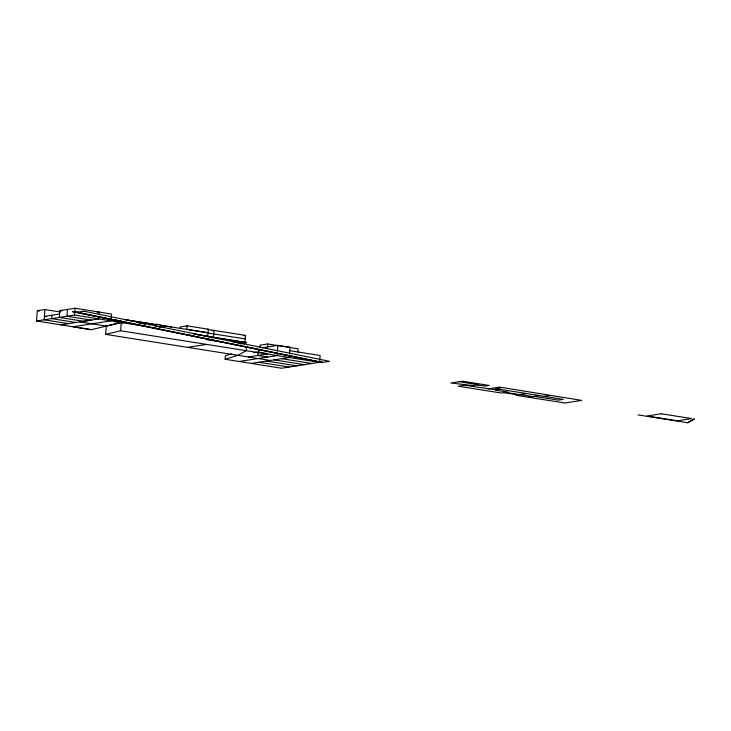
<?xml version="1.0" encoding="UTF-8"?>
<svg xmlns="http://www.w3.org/2000/svg" width="731" height="731" viewBox="0 0 731 731"><rect width="100%" height="100%" fill="white"/><g stroke="black" fill="none" stroke-linecap="round" stroke-linejoin="round"><path stroke-width="1.1" d="M322.133 362.183L321.338 361.927M91.357 329.69L36.55 320.973L37.281 310.739L44.893 309.551L60.326 312.009M44.893 309.551L44.152 319.794L68.422 323.65M51.883 315.216L51.636 318.634L75.896 322.49M148.055 326.73L121.236 322.481L91.366 329.681L72.963 326.766L110.975 320.845L111.468 314.019L75.074 308.235L59.86 310.602L59.366 317.428L83.626 321.284L91.238 320.105L66.978 316.24L67.462 309.414M36.55 320.973L74.58 315.061L75.074 308.235M99.005 316.642L98.84 318.917L60.81 324.838M99.169 314.367L99.334 312.091L97.159 312.429M105.675 334.378L106.269 326.081L121.236 322.481L120.642 330.777L105.675 334.378L270.315 360.456M122.516 323.815L122.644 322.033M155.063 326.236L155.191 324.463L156.544 324.244L160.866 324.93L160.738 326.711M156.416 326.026L156.544 324.244M163.022 327.424L163.15 325.651L208.015 332.751L186.88 329.407L187.136 325.852L208.298 329.197L207.759 336.315L206.791 336.461L245.013 342.501L245.515 335.392L208.417 329.535M180.146 328.712L180.274 326.94L187.136 325.852M207.266 336.233L193.861 333.994M322.133 362.539L319.548 362.256L281.609 368.241L225.111 359.25L225.358 355.842L231.791 353.85M246.466 346.887L246.192 350.679L237.986 355.275L225.111 359.25M267.957 353.63L257.988 352.059L257.741 355.467L267.71 357.048M258.619 352.835L258.865 349.418M259.944 347.444L260.108 345.16L267.72 343.981L298.047 348.806L297.8 352.214M267.473 347.399L267.72 343.981M277.277 353.301L277.113 355.577L239.183 361.489M277.442 351.026L277.844 345.343L289.997 347.262L289.586 352.954M289.421 355.229L289.266 357.505L251.281 363.417M319.575 362.019L72.872 311.671L79.944 312.658M73.338 311.598L316.231 361.333M74.873 312.311L72.872 311.671M122.607 321.622L120.588 320.973M321.567 362.667L322.17 362.229M321.878 362.613L321.85 362.055M321.942 362.603L321.969 362.101M244.044 344.036L246.776 342.501L197.662 334.716M687.588 422.701L694.176 419.009M694.45 419.009L687.743 422.765L637.971 414.906M118.641 320.909L114.511 321.567L116.741 321.914M126.417 320.571L128.492 320.242L155.191 324.463M148.722 324.811L152.962 324.135L125.951 319.867M157.96 326.465L163.15 325.651M159.011 327.177L160.975 326.867M207.302 329.352L208.298 329.197M212.063 330.723L214.019 330.412L213.507 337.53L211.551 337.832M206.59 339.623L208.764 339.275M243.304 335.739L245.515 335.392M187.666 347.326L206.681 344.411M240.581 343.204L245.013 342.501M240.28 343.908L242.454 343.57L233.436 342.145M459.132 381.701L450.872 383.007L473.131 385.566L478.366 384.734L459.132 381.701L462.33 381.198L489.277 385.465L485.092 386.132L477.316 384.908M487.915 388.929L499.511 387.092L581.62 400.387L564.999 403.019L515.821 395.252L526.576 393.552M500.306 389.395L495.618 390.144L507.698 392.054L501.457 393.04L458.355 386.233L464.596 385.237L496.97 389.925M528.65 397.28L539.405 395.572M544.257 396.339L550.123 395.416M262.283 347.764L277.844 345.343M59.613 314.01L44.399 316.377L46.61 316.733M253.803 352.707L257.988 352.059M287.84 347.6L289.997 347.262M248.321 356.938L267.171 354.005M160.61 325.313L171.593 327.049M207.047 332.907L245.26 338.946M161.158 325.962L163.927 326.401M136.66 322.453L142.006 323.294M139.859 323.075L141.997 323.413M143.166 323.934L145.396 324.281M289.75 350.679L320.132 355.494L319.639 362.32L120.642 330.777M207.019 339.677L222.388 342.108M224.581 342.455L226.774 342.802M497.519 387.403L500.278 387.841L495.371 388.618L563.336 399.354L558.447 400.131L534.507 396.348M520.17 394.566L533 396.586M505.614 392.383L519.805 394.621M503.915 392.648L518.105 394.886M59.86 310.602L62.062 310.949M74.58 315.061L121.236 322.481M37.281 310.739L39.492 311.086M79.825 321.878L106.269 326.081M281.709 358.683L312.036 363.508M274.098 359.862L304.425 364.687M266.495 361.05L296.823 365.875M258.884 362.229L289.211 367.053M152.788 327.543L157.256 328.457M189.649 335.063L193.002 335.748M114.456 319.712L118.541 320.553M74.891 312.082L118.294 320.955M83.837 311.178L76.901 312.274L322.59 362.421L329.526 361.324L83.837 311.178M661.235 413.764L647.127 415.994L677.555 420.8L691.672 418.571L661.235 413.764"/></g></svg>
